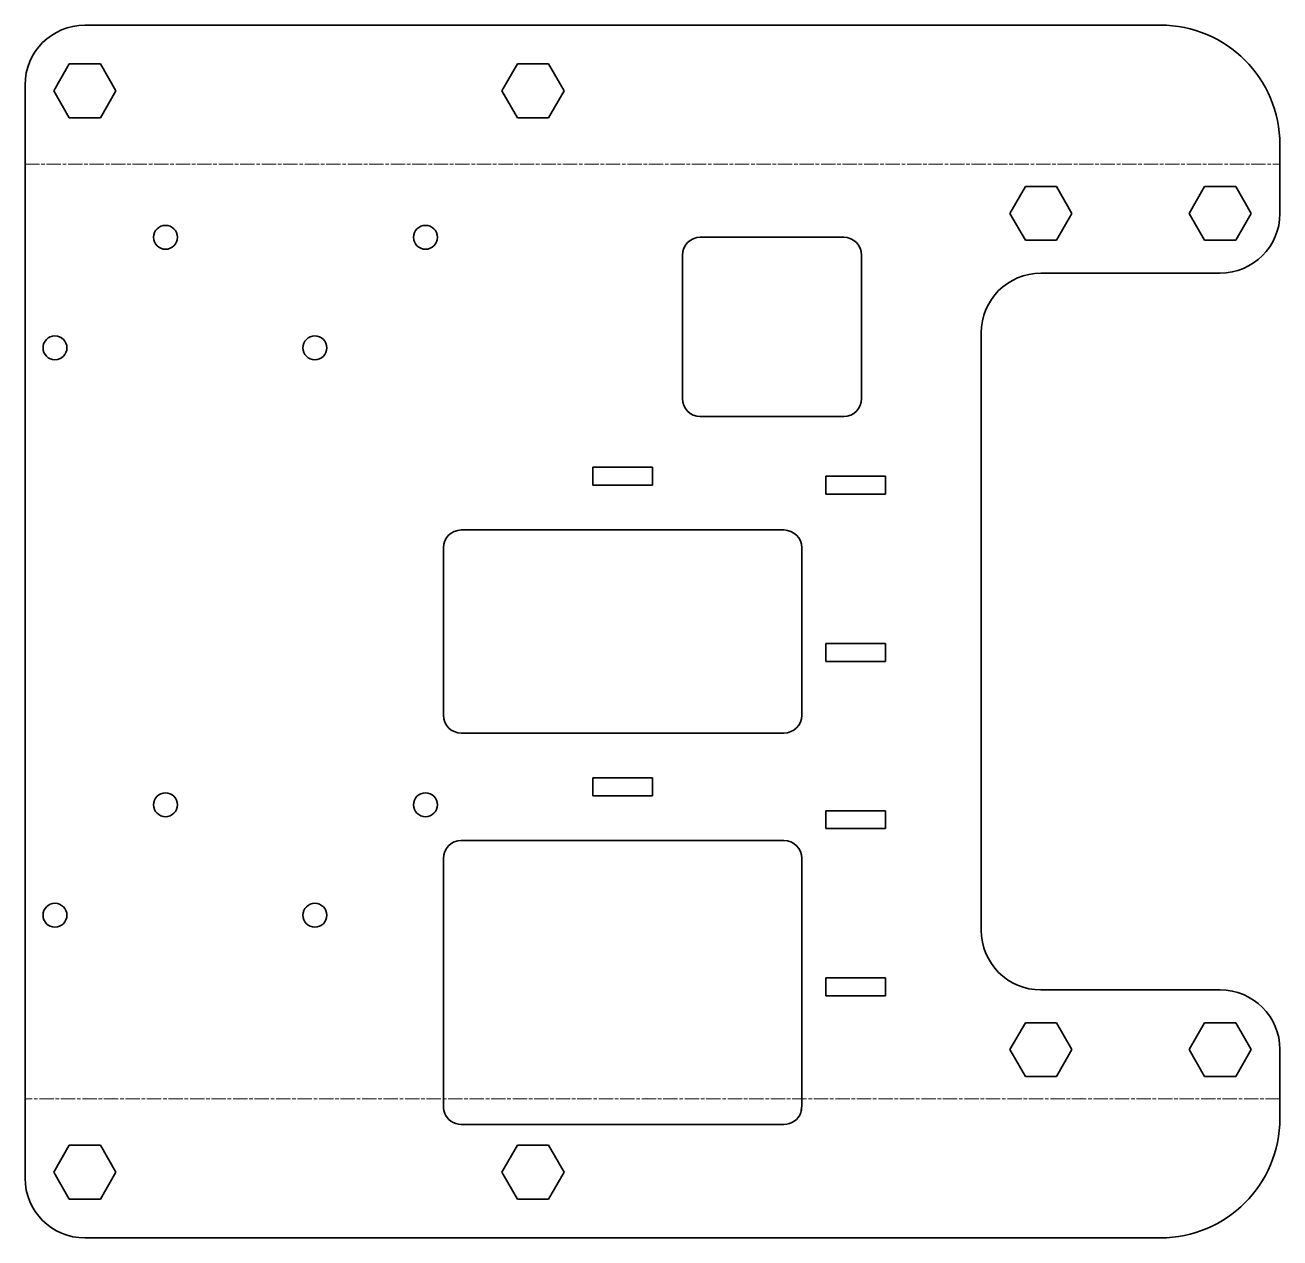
# Model space of a CAD drawing. Header units: inches. Extents: x 0 to 210, y 0 to 203.
import ezdxf

# ---------------------------------------------------------------- set-up
doc = ezdxf.new("R2010")
doc.units = ezdxf.units.IN
doc.header["$MEASUREMENT"] = 0
doc.linetypes.add('Chain', pattern=[13.68, 9.12, -1.14, 2.28, -1.14])
doc.linetypes.add('Dashed', pattern=[5.7, 4.56, -1.14])
for name, color, linetype, lineweight in [('SIMUMAK Bend Centerline (ISO)', 7, 'Chain', 9), ('SIMUMAK Hidden (ISO)', 7, 'Dashed', 20), ('SIMUMAK Visible (ISO)', 7, 'Continuous', 35)]:
    doc.layers.add(name, color=color, linetype=linetype, lineweight=lineweight)

# ---------------------------------------------------------------- blocks, each defined once
blk = doc.blocks.new('DSPY-SMB-01-SOPD-02_Sheet_2_DSPY-SMB-01-SOPD-02 (desplegada)')
at = {"layer": 'SIMUMAK Bend Centerline (ISO)', "ltscale": 0.263158}
for p, q in [((-105, 78.26), (105, 78.26)), ((105, -78.26), (-105, -78.26))]:
    blk.add_line(p, q, dxfattribs=at)
at = {"layer": 'SIMUMAK Hidden (ISO)', "ltscale": 0.526316}
for points, knots in [([(-35, -79.8), (-35, -79.69), (-35, -79.55), (-35, -79.21), (-35, -79.15), (-35, -79.09), (-35, -79.02)], [-3.3622983, -3.3622983, -3.3622983, -3.3622983, -3.1788796, -3.1788796, -3.1788796, -3.1482051, -3.1482051, -3.1482051, -3.1482051]), ([(25, -79.02), (25, -79.46), (25, -79.61), (25, -79.74), (25, -79.76), (25, -79.78), (25, -79.8)], [0.8982051, 0.8982051, 0.8982051, 0.8982051, 1.0816238, 1.0816238, 1.0816238, 1.1122983, 1.1122983, 1.1122983, 1.1122983])]:
    blk.add_open_spline(points, degree=3, knots=knots, dxfattribs=at)
for points in [[(-34.83, -80.52), (-34.94, -80.29), (-35, -80.04), (-35, -79.8)], [(25, -79.8), (25, -80.04), (24.94, -80.29), (24.83, -80.52)]]:
    blk.add_open_spline(points, degree=3, dxfattribs=at)
at = {"layer": 'SIMUMAK Visible (ISO)'}
for p, q in [((85, 101.52), (-95, 101.52)), ((-100.2, 90.52), (-97.6, 95.02)), ((-97.6, 95.02), (-92.4, 95.02)), ((-92.4, 95.02), (-89.8, 90.52)), ((-25.2, 90.52), (-22.6, 95.02)), ((-22.6, 95.02), (-17.4, 95.02)), ((-17.4, 95.02), (-14.8, 90.52)), ((-105, 91.52), (-105, -91.52)), ((-97.6, 86.02), (-100.2, 90.52)), ((-89.8, 90.52), (-92.4, 86.02)), ((-22.6, 86.02), (-25.2, 90.52)), ((-14.8, 90.52), (-17.4, 86.02)), ((-92.4, 86.02), (-97.6, 86.02)), ((-17.4, 86.02), (-22.6, 86.02)), ((105, 81.52), (105, 70)), ((59.8, 70), (62.4, 74.5)), ((62.4, 74.5), (67.6, 74.5)), ((67.6, 74.5), (70.2, 70)), ((89.8, 70), (92.4, 74.5)), ((92.4, 74.5), (97.6, 74.5)), ((97.6, 74.5), (100.2, 70)), ((62.4, 65.5), (59.8, 70)), ((70.2, 70), (67.6, 65.5)), ((92.4, 65.5), (89.8, 70)), ((100.2, 70), (97.6, 65.5)), ((8, 66), (32, 66)), ((67.6, 65.5), (62.4, 65.5)), ((97.6, 65.5), (92.4, 65.5)), ((5, 39), (5, 63)), ((35, 63), (35, 39)), ((65, 60), (95, 60)), ((55, -50), (55, 50)), ((32, 36), (8, 36)), ((-10, 27.5), (0, 27.5)), ((-10, 24.5), (-10, 27.5)), ((0, 27.5), (0, 24.5)), ((29, 26), (39, 26)), ((29, 23), (29, 26)), ((39, 26), (39, 23)), ((0, 24.5), (-10, 24.5)), ((39, 23), (29, 23)), ((-32, 17), (22, 17)), ((-35, -14), (-35, 14)), ((25, 14), (25, -14)), ((29, -2), (39, -2)), ((29, -5), (29, -2)), ((39, -2), (39, -5)), ((39, -5), (29, -5)), ((22, -17), (-32, -17)), ((-10, -24.5), (0, -24.5)), ((-10, -27.5), (-10, -24.5)), ((0, -24.5), (0, -27.5)), ((0, -27.5), (-10, -27.5)), ((29, -30), (39, -30)), ((29, -33), (29, -30)), ((39, -30), (39, -33)), ((39, -33), (29, -33)), ((-32, -35), (22, -35)), ((-35, -79.02), (-35, -38)), ((25, -38), (25, -79.02)), ((29, -58), (39, -58)), ((29, -61), (29, -58)), ((39, -58), (39, -61)), ((95, -60), (65, -60)), ((39, -61), (29, -61)), ((59.8, -70), (62.4, -65.5)), ((62.4, -65.5), (67.6, -65.5)), ((67.6, -65.5), (70.2, -70)), ((89.8, -70), (92.4, -65.5)), ((92.4, -65.5), (97.6, -65.5)), ((97.6, -65.5), (100.2, -70)), ((62.4, -74.5), (59.8, -70)), ((70.2, -70), (67.6, -74.5)), ((92.4, -74.5), (89.8, -70)), ((100.2, -70), (97.6, -74.5)), ((105, -81.52), (105, -70)), ((67.6, -74.5), (62.4, -74.5)), ((97.6, -74.5), (92.4, -74.5)), ((22, -82.52), (-32, -82.52)), ((-100.2, -90.52), (-97.6, -86.02)), ((-97.6, -86.02), (-92.4, -86.02)), ((-92.4, -86.02), (-89.8, -90.52)), ((-25.2, -90.52), (-22.6, -86.02)), ((-22.6, -86.02), (-17.4, -86.02)), ((-17.4, -86.02), (-14.8, -90.52)), ((-97.6, -95.02), (-100.2, -90.52)), ((-89.8, -90.52), (-92.4, -95.02)), ((-22.6, -95.02), (-25.2, -90.52)), ((-14.8, -90.52), (-17.4, -95.02)), ((-92.4, -95.02), (-97.6, -95.02)), ((-17.4, -95.02), (-22.6, -95.02)), ((-95, -101.52), (85, -101.52))]:
    blk.add_line(p, q, dxfattribs=at)
for centre in [(-81.5, 66), (-38, 66), (-100, 47.5), (-56.5, 47.5), (-81.5, -29), (-38, -29), (-100, -47.5), (-56.5, -47.5)]:
    blk.add_circle(centre, 2, dxfattribs=at)
at = {"layer": 'SIMUMAK Visible (ISO)', "extrusion": (0, 0, -1)}
for centre, radius, start, end in [((95, 91.52), 10, 0, 90), ((-85, 81.52), 20, 90, 180), ((-95, 70), 10, 180, 270), ((-95, -70), 10, 90, 180), ((-85, -81.52), 20, 180, 270), ((95, -91.52), 10, 270, 360)]:
    blk.add_arc(centre, radius, start, end, dxfattribs=at)
at = {"layer": 'SIMUMAK Visible (ISO)'}
for centre, radius, start, end in [((8, 63), 3, 90, 180), ((32, 63), 3, 360, 90), ((65, 50), 10, 90, 180), ((8, 39), 3, 180, 270), ((32, 39), 3, 270, 360), ((-32, 14), 3, 90, 180), ((22, 14), 3, 0, 90), ((-32, -14), 3, 180, 270), ((22, -14), 3, 270, 360), ((-32, -38), 3, 90, 180), ((22, -38), 3, 0, 90), ((65, -50), 10, 180, 270), ((-32, -79.52), 3, 199.4712, 270), ((22, -79.52), 3, 270, 340.5288)]:
    blk.add_arc(centre, radius, start, end, dxfattribs=at)
for points in [[(-35, -79.02), (-35, -79.53), (-34.94, -80.06), (-34.83, -80.52)], [(24.83, -80.52), (24.94, -80.06), (25, -79.53), (25, -79.02)]]:
    blk.add_open_spline(points, degree=3, dxfattribs=at)

msp = doc.modelspace()

# ---------------------------------------------------------------- block references
msp.add_blockref('DSPY-SMB-01-SOPD-02_Sheet_2_DSPY-SMB-01-SOPD-02 (desplegada)', (105, 101.52))

doc.saveas('drawing.dxf')
